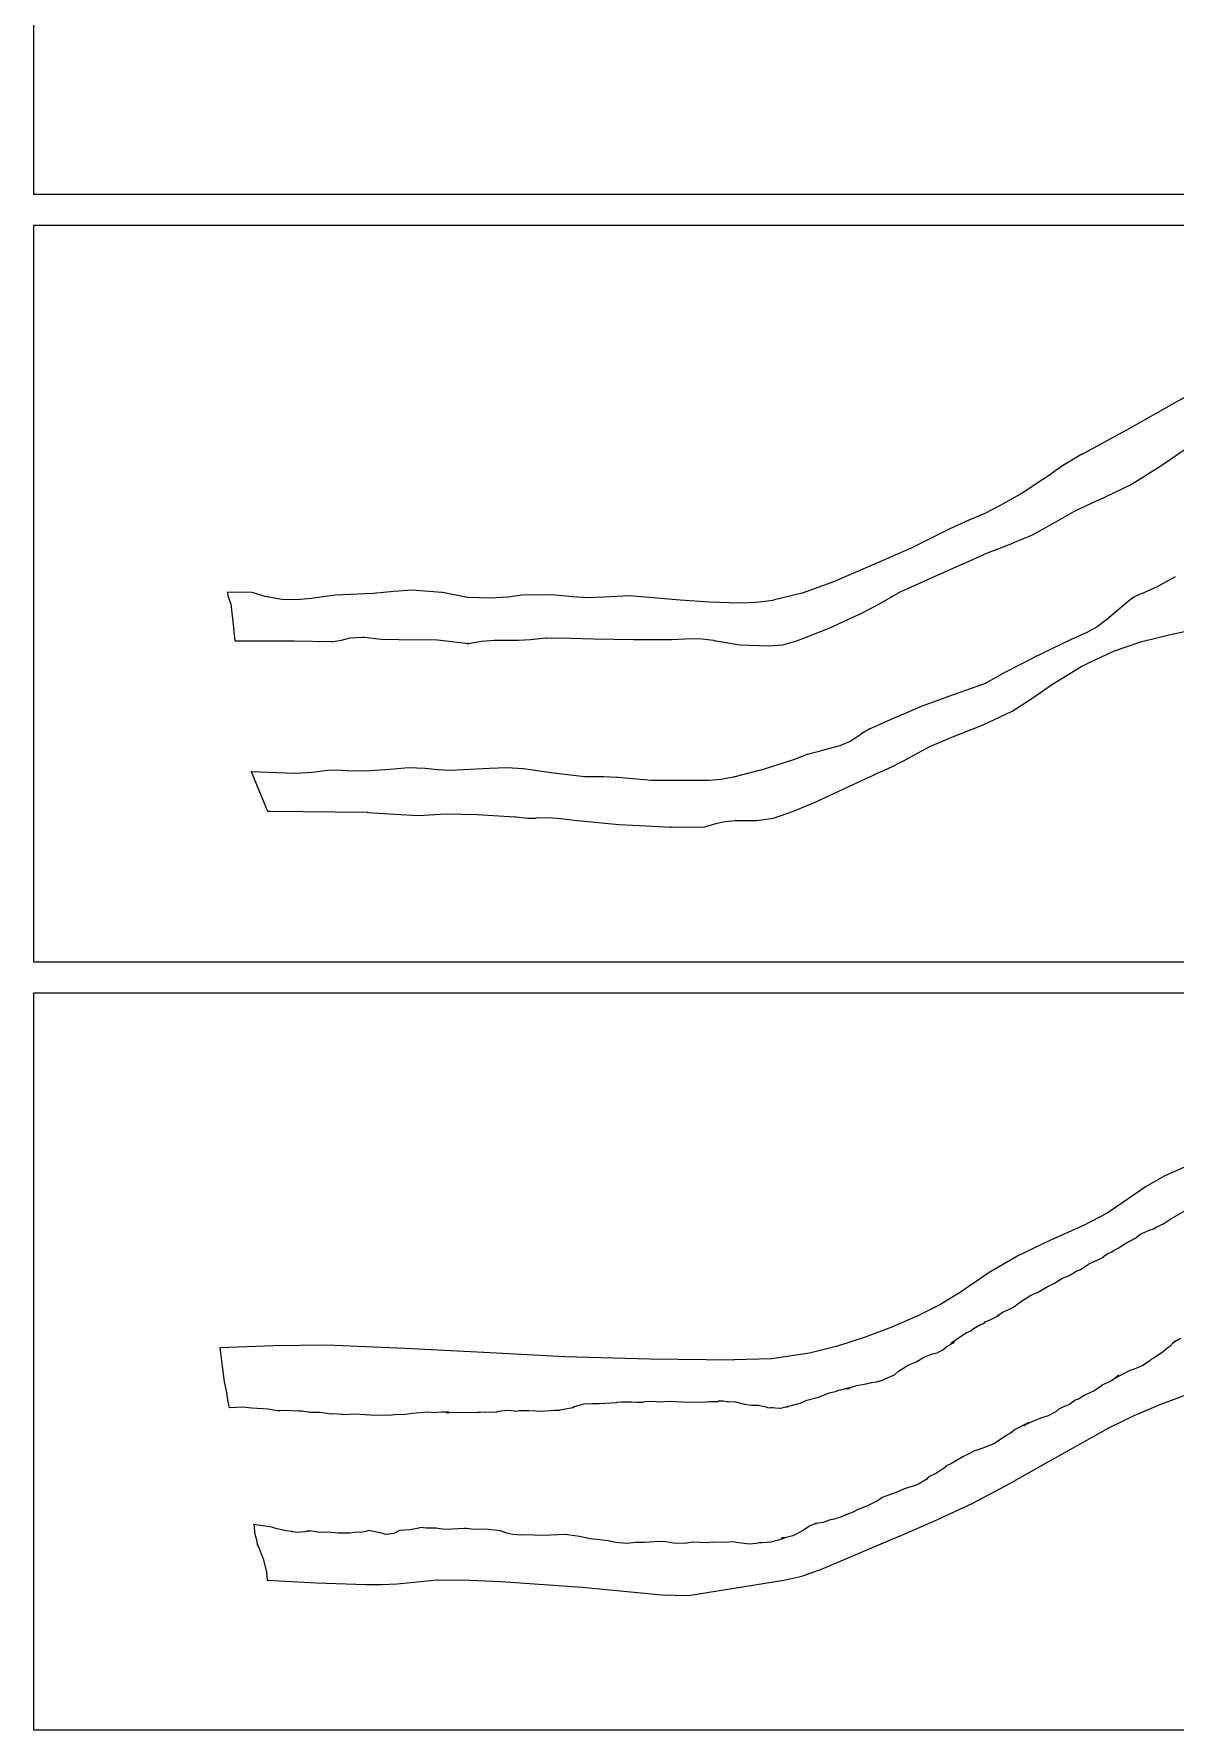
# Model space of a CAD drawing. Extents: x 2 to 598, y 728 to 3498.
# Drawn here: x 2 to 150.5, y 2691.4 to 2912.3 of the extents above; entities that cross this region are included whole.
import ezdxf

# ---------------------------------------------------------------- set-up
doc = ezdxf.new("R2010")
doc.units = 0

msp = doc.modelspace()

# ---------------------------------------------------------------- linework, layer by layer
at = {"layer": 'Calque 1'}
for p, q in [((151.866928, 2865.000331), (150.0336, 2863.98408)), ((149.9855, 2863.95618), (144.233934, 2860.718301)), ((150.0336, 2863.98408), (149.9855, 2863.95618)), ((144.233934, 2860.718301), (138.3872, 2857.54676)), ((148.70088, 2856.06271), (152.409747, 2858.601965)), ((138.4074, 2857.55706), (135.893346, 2856.071261)), ((138.3872, 2857.54676), (138.4074, 2857.55706)), ((133.46866, 2854.34644), (130.639889, 2852.475466)), ((133.51106, 2854.37844), (133.46866, 2854.34644)), ((135.893346, 2856.071261), (133.51106, 2854.37844)), ((144.742206, 2853.601936), (148.70088, 2856.06271)), ((130.639889, 2852.475466), (127.7641, 2850.88257)), ((140.55047, 2851.60149), (144.742206, 2853.601936)), ((125.782945, 2849.852666), (123.61189, 2848.92972)), ((127.7641, 2850.88257), (125.782945, 2849.852666)), ((134.4299, 2848.43474), (137.43761, 2850.138884)), ((137.43761, 2850.138884), (140.49257, 2851.57719)), ((140.49257, 2851.57719), (140.55047, 2851.60149)), ((121.222592, 2847.851572), (118.70627, 2846.58339)), ((123.68889, 2848.95862), (121.222592, 2847.851572)), ((123.61189, 2848.92972), (123.68889, 2848.95862)), ((131.967806, 2847.067492), (134.478, 2848.46474)), ((134.478, 2848.46474), (134.4299, 2848.43474)), ((116.082458, 2845.277963), (113.29369, 2844.05918)), ((118.70627, 2846.58339), (116.082458, 2845.277963)), ((126.119063, 2844.736012), (129.39928, 2846.00444)), ((129.39928, 2846.00444), (129.48348, 2846.03284)), ((129.48348, 2846.03284), (131.967806, 2847.067492)), ((113.33189, 2844.07368), (105.77215, 2840.81341)), ((113.29369, 2844.05918), (113.33189, 2844.07368)), ((118.846474, 2841.467324), (122.92162, 2843.27179)), ((122.86532, 2843.24389), (126.119063, 2844.736012)), ((122.92162, 2843.27179), (122.86532, 2843.24389)), ((105.73285, 2840.79741), (102.019014, 2839.480296)), ((105.77215, 2840.81341), (105.73285, 2840.79741)), ((114.60017, 2839.55212), (118.846474, 2841.467324)), ((150.5381, 2841.60682), (148.217719, 2840.286908)), ((27.1947, 2839.6), (27.22106, 2839.14318)), ((27.19755, 2839.59557), (27.1947, 2839.6)), ((30.39219, 2839.55117), (27.19755, 2839.59557)), ((27.22106, 2839.14318), (27.64687, 2838.02336)), ((32.11229, 2839.041009), (30.39219, 2839.55117)), ((34.27309, 2838.63494), (32.11229, 2839.041009)), ((36.272501, 2838.590335), (34.27309, 2838.63494)), ((38.092495, 2838.765401), (36.272501, 2838.590335)), ((41.206, 2839.207), (38.092495, 2838.765401)), ((46.14989, 2839.43748), (41.206, 2839.207)), ((48.857256, 2839.685397), (46.14989, 2839.43748)), ((51.23898, 2839.85089), (48.857256, 2839.685397)), ((55.11265, 2839.57649), (51.23898, 2839.85089)), ((55.19171, 2839.56749), (55.11265, 2839.57649)), ((58.41839, 2838.92309), (55.19171, 2839.56749)), ((58.52536, 2838.91119), (58.41839, 2838.92309)), ((61.36653, 2838.81249), (58.52536, 2838.91119)), ((63.740838, 2838.942377), (61.36653, 2838.81249)), ((65.46137, 2839.20575), (63.740838, 2838.942377)), ((69.39911, 2839.26055), (65.46137, 2839.20575)), ((69.45492, 2839.25855), (69.39911, 2839.26055)), ((72.11523, 2838.98363), (69.45492, 2839.25855)), ((74.21814, 2838.866469), (72.11523, 2838.98363)), ((76.163031, 2838.943409), (74.21814, 2838.866469)), ((79.57214, 2839.14486), (76.163031, 2838.943409)), ((86.10508, 2838.57177), (79.57214, 2839.14486)), ((86.12528, 2838.56977), (86.10508, 2838.57177)), ((89.931994, 2838.32058), (86.12528, 2838.56977)), ((98.20982, 2838.53515), (96.02391, 2838.23832)), ((98.22942, 2838.53915), (98.20982, 2838.53515)), ((102.019014, 2839.480296), (98.22942, 2838.53915)), ((111.957708, 2838.057802), (114.51907, 2839.51022)), ((114.51907, 2839.51022), (114.60017, 2839.55212)), ((145.190382, 2838.951173), (144.48162, 2838.42877)), ((146.01382, 2839.34447), (145.190382, 2838.951173)), ((146.14612, 2839.39817), (146.01382, 2839.34447)), ((148.217719, 2840.286908), (146.14612, 2839.39817)), ((27.64687, 2838.02336), (27.85461, 2836.15525)), ((93.8137, 2838.19046), (89.931994, 2838.32058)), ((96.02391, 2838.23832), (93.8137, 2838.19046)), ((105.504753, 2834.912576), (109.53852, 2836.76314)), ((109.53852, 2836.76314), (109.61032, 2836.79824)), ((109.61032, 2836.79824), (111.957708, 2838.057802)), ((144.48162, 2838.42877), (141.66474, 2836.04132)), ((27.85461, 2836.15525), (28.144, 2833.27222)), ((101.28476, 2833.24553), (105.504753, 2834.912576)), ((139.133375, 2834.399326), (136.91869, 2833.37716)), ((140.384928, 2835.098499), (139.133375, 2834.399326)), ((141.65484, 2836.03332), (140.384928, 2835.098499)), ((141.67814, 2836.04832), (141.59804, 2835.98372)), ((141.59804, 2835.98372), (141.65484, 2836.03332)), ((141.66474, 2836.04132), (141.67814, 2836.04832)), ((146.201344, 2833.174283), (149.9232, 2834.0761)), ((149.9232, 2834.0761), (153.35761, 2834.84453)), ((28.144, 2833.27222), (30.75831, 2833.26132)), ((30.75831, 2833.26132), (35.852258, 2833.27258)), ((35.852258, 2833.27258), (40.68018, 2833.17032)), ((40.68018, 2833.17032), (40.89981, 2833.16132)), ((40.89981, 2833.16132), (42.01653, 2833.36957)), ((42.01653, 2833.36957), (43.159908, 2833.653069)), ((43.159908, 2833.653069), (44.71301, 2833.76283)), ((44.71301, 2833.76283), (44.99, 2833.73183)), ((44.99, 2833.73183), (47.182033, 2833.496163)), ((47.182033, 2833.496163), (49.508178, 2833.438728)), ((49.508178, 2833.438728), (54.53928, 2833.39077)), ((54.53928, 2833.39077), (57.11569, 2833.103314)), ((57.11569, 2833.103314), (58.54007, 2832.92982)), ((58.380321, 2832.8964), (58.547241, 2832.9305)), ((58.54, 2832.93), (58.380321, 2832.8964)), ((58.540041, 2832.92999), (58.54, 2832.93)), ((58.547241, 2832.9305), (58.540041, 2832.92999)), ((58.54007, 2832.92982), (60.254732, 2833.225336)), ((60.254732, 2833.225336), (61.90333, 2833.348049)), ((61.90333, 2833.348049), (64.95312, 2833.34891)), ((64.95312, 2833.34891), (65.07921, 2833.34491)), ((65.07921, 2833.34491), (66.623312, 2833.430699)), ((66.623312, 2833.430699), (68.64643, 2833.65187)), ((68.64643, 2833.65187), (68.77201, 2833.65887)), ((68.77201, 2833.65887), (71.91591, 2833.626066)), ((71.91591, 2833.626066), (74.85071, 2833.51005)), ((74.85071, 2833.51005), (80.032844, 2833.419339)), ((80.032844, 2833.419339), (85.08471, 2833.44595)), ((85.08471, 2833.44595), (87.611852, 2833.563074)), ((87.611852, 2833.563074), (88.997637, 2833.519436)), ((88.997637, 2833.519436), (90.45647, 2833.33174)), ((90.45647, 2833.33174), (90.56086, 2833.30954)), ((90.56086, 2833.30954), (93.8883, 2832.76125)), ((93.8883, 2832.76125), (97.6457, 2832.61966)), ((97.6457, 2832.61966), (97.686, 2832.61766)), ((97.686, 2832.61766), (99.468843, 2832.748632)), ((99.468843, 2832.748632), (101.28476, 2833.24553)), ((136.91869, 2833.37716), (132.15878, 2831.09461)), ((136.9926, 2833.4224), (136.9037, 2833.3769)), ((136.9037, 2833.3769), (136.9182, 2833.3839)), ((136.9182, 2833.3837), (136.9926, 2833.4224)), ((136.9182, 2833.3839), (136.9182, 2833.3837)), ((138.409388, 2829.944416), (142.5252, 2831.90879)), ((142.5252, 2831.90879), (146.201344, 2833.174283)), ((132.09208, 2831.06571), (128.3905, 2829.14955)), ((132.15878, 2831.09461), (132.09208, 2831.06571)), ((134.59545, 2827.60931), (138.409388, 2829.944416)), ((125.59326, 2827.63186), (120.91085, 2825.97305)), ((125.8997, 2827.7564), (125.59326, 2827.63186)), ((128.22514, 2829.07105), (125.8997, 2827.7564)), ((128.3905, 2829.14955), (128.22514, 2829.07105)), ((131.886572, 2825.768371), (134.59545, 2827.60931)), ((120.84575, 2825.94925), (117.495305, 2824.695441)), ((120.91085, 2825.97305), (120.84575, 2825.94925)), ((129.32807, 2824.10048), (131.886572, 2825.768371)), ((114.22496, 2823.30441), (110.92077, 2821.85126)), ((117.495305, 2824.695441), (114.19706, 2823.29101)), ((114.19706, 2823.29101), (114.22496, 2823.30441)), ((125.575245, 2822.310234), (129.32807, 2824.10048)), ((109.75648, 2821.16394), (108.332946, 2820.203522)), ((109.77148, 2821.17634), (109.75648, 2821.16394)), ((110.81948, 2821.81196), (109.77148, 2821.17634)), ((110.92077, 2821.85126), (110.81948, 2821.81196)), ((121.49392, 2820.70637), (125.575245, 2822.310234)), ((104.20538, 2818.86386), (102.654735, 2818.448326)), ((104.29428, 2818.88346), (104.20538, 2818.86386)), ((106.89758, 2819.578316), (104.29428, 2818.88346)), ((108.332946, 2820.203522), (106.89758, 2819.578316)), ((116.05653, 2818.10343), (118.635965, 2819.486485)), ((118.635965, 2819.486485), (121.49392, 2820.70637)), ((41.425329, 2816.432516), (40.24042, 2816.38098)), ((42.72192, 2816.32668), (41.425329, 2816.432516)), ((48.35117, 2816.523444), (45.734323, 2816.31367)), ((50.742642, 2816.708863), (48.35117, 2816.523444)), ((52.91562, 2816.63829), (50.742642, 2816.708863)), ((52.92596, 2816.63829), (52.91562, 2816.63829)), ((54.492239, 2816.453438), (52.92596, 2816.63829)), ((56.23221, 2816.37681), (54.492239, 2816.453438)), ((61.280158, 2816.621671), (56.23221, 2816.37681)), ((63.555597, 2816.716241), (61.280158, 2816.621671)), ((65.66833, 2816.58868), (63.555597, 2816.716241)), ((65.71329, 2816.58268), (65.66833, 2816.58868)), ((69.62507, 2816.045123), (65.71329, 2816.58268)), ((97.053605, 2816.557183), (93.24067, 2815.57307)), ((100.99989, 2817.821), (97.053605, 2816.557183)), ((101.07379, 2817.851), (100.99989, 2817.821)), ((102.654735, 2818.448326), (101.07379, 2817.851)), ((111.3416, 2815.8033), (113.766281, 2816.896431)), ((113.766281, 2816.896431), (116.00953, 2818.07603)), ((116.00953, 2818.07603), (116.05653, 2818.10343)), ((30.2642, 2816.2287), (31.96125, 2812.11991)), ((30.26428, 2816.22176), (30.2642, 2816.2287)), ((35.95799, 2816.0011), (30.26428, 2816.22176)), ((35.99985, 2815.9991), (35.95799, 2816.0011)), ((38.227198, 2816.103033), (35.99985, 2815.9991)), ((40.24042, 2816.38098), (38.227198, 2816.103033)), ((42.88522, 2816.31118), (42.72192, 2816.32668)), ((45.734323, 2816.31367), (42.88522, 2816.31118)), ((73.71745, 2815.57241), (69.62507, 2816.045123)), ((73.80944, 2815.56641), (73.71745, 2815.57241)), ((76.116051, 2815.555614), (73.80944, 2815.56641)), ((77.88102, 2815.47851), (76.116051, 2815.555614)), ((77.99678, 2815.46301), (77.88102, 2815.47851)), ((82.385199, 2815.071316), (77.99678, 2815.46301)), ((86.93216, 2815.06717), (82.385199, 2815.071316)), ((89.79534, 2815.068451), (86.93216, 2815.06717)), ((91.458381, 2815.194386), (89.79534, 2815.068451)), ((93.24547, 2815.57257), (91.458381, 2815.194386)), ((93.25067, 2815.57307), (93.17367, 2815.55137)), ((93.17367, 2815.55137), (93.24547, 2815.57257)), ((93.24067, 2815.57307), (93.25067, 2815.57307)), ((107.417192, 2814.004098), (111.3705, 2815.8152)), ((111.3705, 2815.8152), (111.3416, 2815.8033)), ((31.96125, 2812.11991), (32.40464, 2811.08173)), ((100.861206, 2811.091879), (103.67381, 2812.25211)), ((103.67381, 2812.25211), (107.417192, 2814.004098)), ((32.40464, 2811.08173), (32.71573, 2811.07373)), ((32.71573, 2811.07373), (32.80203, 2811.07673)), ((32.80203, 2811.07673), (45.39253, 2810.92945)), ((45.39253, 2810.92945), (45.43542, 2810.92894)), ((45.43542, 2810.92894), (48.997626, 2810.668934)), ((48.997626, 2810.668934), (52.06034, 2810.50519)), ((52.06034, 2810.50519), (55.66528, 2810.72533)), ((55.66528, 2810.72533), (59.71052, 2810.66433)), ((59.71052, 2810.66433), (64.61202, 2810.35634)), ((64.61202, 2810.35634), (64.72158, 2810.34734)), ((64.72158, 2810.34734), (66.266145, 2810.183406)), ((66.266145, 2810.183406), (67.27491, 2810.17629)), ((67.27491, 2810.17629), (67.42116, 2810.19539)), ((67.42116, 2810.19539), (68.847057, 2810.251612)), ((68.847057, 2810.251612), (70.150494, 2810.16922)), ((70.150494, 2810.16922), (72.38416, 2809.8936)), ((72.38416, 2809.8936), (78.1404, 2809.34634)), ((91.912669, 2809.746022), (93.36793, 2809.84916)), ((93.33283, 2809.84967), (96.044337, 2809.863749)), ((93.36793, 2809.84916), (93.33283, 2809.84967)), ((96.044337, 2809.863749), (98.27517, 2810.1525)), ((98.27517, 2810.1525), (100.861206, 2811.091879)), ((78.1404, 2809.34634), (78.1404, 2809.34583)), ((78.1404, 2809.34583), (81.68437, 2809.18098)), ((81.68437, 2809.18098), (81.70817, 2809.18098)), ((81.70817, 2809.18098), (84.85889, 2808.99598)), ((84.8588, 2808.99), (84.8335, 2808.991)), ((84.8335, 2808.991), (84.9224, 2808.985)), ((84.9224, 2808.985), (84.8588, 2808.99)), ((84.8588, 2808.99), (84.8588, 2808.99)), ((84.85889, 2808.99598), (89.33924, 2809.02388)), ((89.33924, 2809.02388), (90.768285, 2809.479664)), ((90.768285, 2809.479664), (91.912669, 2809.746022)), ((149.222463, 2763.57862), (146.774423, 2762.200969)), ((151.77447, 2764.724513), (149.222463, 2763.57862)), ((146.774423, 2762.200969), (144.4475, 2760.61216)), ((144.4144, 2760.58786), (141.679875, 2758.741828)), ((144.4475, 2760.61216), (144.4144, 2760.58786)), ((149.964911, 2758.00507), (151.825781, 2759.02826)), ((138.62405, 2757.1245), (134.167598, 2755.127176)), ((141.679875, 2758.741828), (138.62405, 2757.1245)), ((147.711821, 2756.67647), (148.168641, 2756.95759)), ((148.168641, 2756.95759), (149.123621, 2757.371)), ((149.067649, 2757.363571), (149.18982, 2757.476329)), ((149.123621, 2757.371), (149.067649, 2757.363571)), ((149.18982, 2757.476329), (149.964911, 2758.00507)), ((134.167598, 2755.127176), (129.98737, 2753.10976)), ((143.235611, 2754.21047), (143.891901, 2754.69933)), ((143.891901, 2754.69933), (145.430301, 2755.52356)), ((145.430301, 2755.52356), (145.734161, 2755.79073)), ((145.734161, 2755.79073), (146.050421, 2755.98865)), ((146.050421, 2755.98865), (146.293301, 2756.12198)), ((146.293301, 2756.12198), (147.316998, 2756.571196)), ((147.316998, 2756.571196), (147.711821, 2756.67647)), ((129.95427, 2753.09216), (126.334774, 2750.989319)), ((129.98737, 2753.10976), (129.95427, 2753.09216)), ((139.382611, 2752.15374), (140.806811, 2752.77748)), ((140.806811, 2752.77748), (141.243481, 2753.05705)), ((141.159173, 2753.011877), (141.214617, 2753.074877)), ((141.243481, 2753.05705), (141.159173, 2753.011877)), ((141.214617, 2753.074877), (141.788671, 2753.45806)), ((141.788671, 2753.45806), (142.200531, 2753.65649)), ((142.200531, 2753.65649), (142.566911, 2753.87095)), ((142.566911, 2753.87095), (143.235611, 2754.21047)), ((126.334774, 2750.989319), (122.85186, 2748.60096)), ((135.107441, 2749.80454), (135.875871, 2750.24483)), ((135.875871, 2750.24483), (136.645331, 2750.57039)), ((136.645331, 2750.57039), (136.744531, 2750.62359)), ((136.744531, 2750.62359), (137.766171, 2751.2034)), ((137.766171, 2751.2034), (138.136691, 2751.36825)), ((138.136691, 2751.36825), (138.347531, 2751.46025)), ((138.347531, 2751.46025), (139.382611, 2752.15374)), ((122.81776, 2748.57616), (120.012348, 2746.817375)), ((122.85186, 2748.60096), (122.81776, 2748.57616)), ((130.420893, 2747.186305), (131.644091, 2747.94994)), ((131.644091, 2747.94994), (132.233711, 2748.25534)), ((132.233711, 2748.25534), (132.380471, 2748.32044)), ((132.380471, 2748.32044), (132.631621, 2748.39894)), ((132.631621, 2748.39894), (133.812951, 2749.09813)), ((133.812951, 2749.09813), (134.853191, 2749.62781)), ((134.853191, 2749.62781), (135.107441, 2749.80454)), ((120.012348, 2746.817375), (117.06616, 2745.37119)), ((127.511341, 2745.42838), (128.249461, 2745.90407)), ((128.249461, 2745.90407), (128.900071, 2746.18829)), ((128.900071, 2746.18829), (129.547571, 2746.53865)), ((129.547571, 2746.53865), (130.420893, 2747.186305)), ((113.663978, 2743.883), (110.178935, 2742.557934)), ((117.06616, 2745.37119), (113.663978, 2743.883)), ((123.993245, 2743.447285), (124.381481, 2743.74037)), ((124.381481, 2743.74037), (125.202506, 2744.228016)), ((125.202506, 2744.228016), (125.623781, 2744.37961)), ((125.623781, 2744.37961), (125.836601, 2744.564031)), ((125.836601, 2744.564031), (126.545171, 2744.8726)), ((126.545171, 2744.8726), (127.582321, 2745.41004)), ((127.451155, 2745.352072), (127.511341, 2745.42838)), ((127.582321, 2745.41004), (127.451155, 2745.352072)), ((33.209383, 2741.443043), (26.22224, 2741.19487)), ((40.14074, 2741.53697), (33.209383, 2741.443043)), ((50.322303, 2741.103513), (40.14074, 2741.53697)), ((106.613304, 2741.423291), (102.96936, 2740.50637)), ((110.178935, 2742.557934), (106.613304, 2741.423291)), ((120.248361, 2740.90283), (120.890701, 2741.41288)), ((120.890701, 2741.41288), (121.761451, 2741.88055)), ((121.285031, 2741.64285), (121.620993, 2741.969309)), ((121.353731, 2741.68625), (121.285031, 2741.64285)), ((121.761451, 2741.88055), (121.353731, 2741.68625)), ((121.620993, 2741.969309), (122.456531, 2742.59834)), ((122.456531, 2742.59834), (123.364491, 2743.13165)), ((123.364491, 2743.13165), (123.941711, 2743.39313)), ((123.941711, 2743.39313), (124.015611, 2743.43083)), ((124.015611, 2743.43083), (123.993245, 2743.447285)), ((149.8921, 2741.41624), (149.60375, 2741.18111)), ((150.28174, 2741.8281), (149.8921, 2741.41624)), ((150.28634, 2741.8327), (150.20164, 2741.7893)), ((150.20164, 2741.7893), (150.28174, 2741.8281)), ((150.53335, 2742.09418), (150.28634, 2741.8327)), ((150.29588, 2741.82425), (150.30588, 2741.83455)), ((150.29608, 2741.82425), (150.29588, 2741.82425)), ((150.35138, 2741.85835), (150.29608, 2741.82425)), ((151.23357, 2742.41148), (150.29771, 2741.83839)), ((150.29771, 2741.83839), (150.53335, 2742.09418)), ((150.30588, 2741.83455), (150.35138, 2741.85835)), ((26.2181, 2741.2), (26.76587, 2736.76203)), ((26.22224, 2741.19487), (26.2181, 2741.2)), ((60.53484, 2740.56648), (50.322303, 2741.103513)), ((60.54484, 2740.56648), (60.53484, 2740.56648)), ((71.10134, 2740.00631), (60.54484, 2740.56648)), ((71.11134, 2740.00631), (71.10134, 2740.00631)), ((82.156656, 2739.701809), (71.11134, 2740.00631)), ((93.14204, 2739.60478), (82.156656, 2739.701809)), ((98.055225, 2739.762429), (93.09394, 2739.60678)), ((93.09394, 2739.60678), (93.14204, 2739.60478)), ((102.95846, 2740.50337), (98.055225, 2739.762429)), ((102.96936, 2740.50637), (102.95846, 2740.50337)), ((115.779901, 2738.91691), (116.906441, 2739.41972)), ((116.906441, 2739.41972), (117.924471, 2740.03157)), ((117.924471, 2740.03157), (118.942686, 2740.396861)), ((118.942686, 2740.396861), (119.569851, 2740.52456)), ((119.569851, 2740.52456), (119.870601, 2740.70904)), ((119.870601, 2740.70904), (120.248361, 2740.90283)), ((120.335073, 2740.93245), (120.2485, 2740.8975)), ((120.2485, 2740.8975), (120.2656, 2740.8825)), ((120.2485, 2740.8975), (120.2485, 2740.8975)), ((120.2656, 2740.8825), (120.335073, 2740.93245)), ((147.22381, 2739.462782), (146.34398, 2738.8831)), ((147.37854, 2739.64843), (147.22381, 2739.462782)), ((147.954117, 2739.963654), (147.37854, 2739.64843)), ((149.04097, 2740.71606), (147.954117, 2739.963654)), ((149.37583, 2741.01992), (149.04097, 2740.71606)), ((149.37503, 2741.02275), (149.30733, 2740.98035)), ((149.30733, 2740.98035), (149.37503, 2741.02275)), ((149.37503, 2741.02275), (149.37503, 2741.02275)), ((149.43683, 2741.05812), (149.37583, 2741.01992)), ((149.60375, 2741.18111), (149.43683, 2741.05812)), ((111.655601, 2736.7496), (112.434371, 2736.96044)), ((112.434371, 2736.96044), (113.568661, 2737.49477)), ((113.568661, 2737.49477), (113.935368, 2737.643301)), ((113.935368, 2737.643301), (114.007401, 2737.68339)), ((114.007401, 2737.68339), (114.525026, 2738.144521)), ((114.525026, 2738.144521), (115.779901, 2738.91691)), ((142.54112, 2737.06669), (142.09463, 2736.8264)), ((143.21033, 2737.64857), (142.54112, 2737.06669)), ((143.15967, 2737.46045), (142.837926, 2737.294588)), ((142.837926, 2737.294588), (142.94315, 2737.36745)), ((142.94315, 2737.36745), (142.857959, 2737.312638)), ((142.857959, 2737.312638), (142.90905, 2737.35195)), ((142.90905, 2737.35195), (143.21033, 2737.64857)), ((144.65157, 2738.25316), (143.15967, 2737.46045)), ((145.221362, 2738.416011), (144.65157, 2738.25316)), ((146.34398, 2738.8831), (145.221362, 2738.416011)), ((26.76587, 2736.76203), (27.0289, 2735.61067)), ((27.0289, 2735.61067), (27.22734, 2734.13014)), ((102.618381, 2734.36502), (104.126301, 2734.77275)), ((104.126301, 2734.77275), (105.538101, 2735.3262)), ((105.538101, 2735.3262), (106.278101, 2735.52257)), ((106.278101, 2735.52257), (106.478091, 2735.56757)), ((106.478091, 2735.56757), (106.647071, 2735.62187)), ((106.647071, 2735.62187), (106.788671, 2735.66737)), ((106.788671, 2735.66737), (107.023281, 2735.73457)), ((107.023281, 2735.73457), (107.486301, 2735.8524)), ((107.486301, 2735.8524), (107.799461, 2735.902)), ((107.78, 2735.8885), (107.683067, 2735.868312)), ((107.683067, 2735.868312), (107.7495, 2735.8761)), ((107.7495, 2735.8761), (107.78, 2735.8885)), ((107.779861, 2735.894), (107.822761, 2735.903)), ((107.799461, 2735.902), (107.779861, 2735.894)), ((107.78, 2735.8885), (107.78, 2735.8885)), ((107.822761, 2735.903), (108.093031, 2735.9144)), ((107.944721, 2735.9521), (109.099171, 2736.28955)), ((108.212921, 2735.9004), (107.944721, 2735.9521)), ((108.093031, 2735.9144), (108.212921, 2735.9004)), ((109.099171, 2736.28955), (110.523891, 2736.5376)), ((110.523891, 2736.5376), (111.026701, 2736.6704)), ((111.026701, 2736.6704), (111.578601, 2736.7536)), ((111.578601, 2736.7536), (111.655601, 2736.7496)), ((138.87519, 2735.05906), (137.8644, 2734.47099)), ((138.87433, 2735.06187), (138.85733, 2735.07947)), ((138.85733, 2735.07947), (138.87433, 2735.06187)), ((138.87433, 2735.06187), (138.87433, 2735.06187)), ((139.99864, 2735.56911), (138.87519, 2735.05906)), ((140.874597, 2736.158181), (139.99864, 2735.56911)), ((141.01563, 2736.3272), (140.874597, 2736.158181)), ((142.09463, 2736.8264), (141.01563, 2736.3272)), ((148.5975, 2733.83077), (154.030559, 2735.83501)), ((27.22734, 2734.13014), (27.40769, 2733.43665)), ((27.40769, 2733.43665), (27.45989, 2733.43865)), ((27.45989, 2733.43865), (29.10217, 2733.48875)), ((29.10217, 2733.48875), (30.37031, 2733.37661)), ((30.37031, 2733.37661), (32.48594, 2733.25621)), ((32.48594, 2733.25621), (33.64401, 2733.03865)), ((33.64401, 2733.03865), (33.721915, 2733.0429)), ((33.721915, 2733.0429), (34.04192, 2733.04865)), ((34.04192, 2733.04865), (34.64705, 2733.06825)), ((34.64705, 2733.06825), (36.47795, 2733.00055)), ((36.47795, 2733.00055), (36.88568, 2732.97265)), ((36.88568, 2732.97265), (37.70991, 2732.83571)), ((37.70991, 2732.83571), (37.85771, 2732.79441)), ((37.85771, 2732.79441), (39.20181, 2732.82231)), ((39.20181, 2732.82231), (40.67976, 2732.59287)), ((40.67976, 2732.59287), (40.778143, 2732.62852)), ((40.778143, 2732.62852), (41.581, 2732.61407)), ((41.581, 2732.61407), (42.0466, 2732.56027)), ((42.0466, 2732.56027), (42.15977, 2732.54317)), ((42.15977, 2732.54317), (42.26312, 2732.52667)), ((42.26312, 2732.52667), (43.75657, 2732.59277)), ((43.75657, 2732.59277), (46.3559, 2732.43877)), ((46.3559, 2732.43877), (48.52631, 2732.45947)), ((48.52631, 2732.45947), (48.97641, 2732.52977)), ((48.97641, 2732.52977), (49.905883, 2732.55002)), ((49.905883, 2732.55002), (50.07298, 2732.50187)), ((50.07298, 2732.50187), (51.259721, 2732.68303)), ((51.259721, 2732.68303), (53.15858, 2732.85069)), ((53.15858, 2732.85069), (54.24431, 2732.76229)), ((54.24431, 2732.76229), (54.45359, 2732.83049)), ((54.45359, 2732.83049), (55.1011, 2732.86309)), ((55.1011, 2732.86309), (55.965142, 2732.836161)), ((55.965142, 2732.836161), (55.66541, 2732.73286)), ((55.66541, 2732.73286), (56.14445, 2732.78556)), ((56.14445, 2732.78556), (59.6724, 2732.79956)), ((59.6724, 2732.79956), (60.12922, 2732.81916)), ((60.12922, 2732.81916), (60.61859, 2732.87446)), ((60.61859, 2732.87446), (62.18491, 2732.83156)), ((62.18491, 2732.83156), (62.444672, 2732.945794)), ((62.444672, 2732.945794), (63.68611, 2733.05531)), ((63.68611, 2733.05531), (64.519287, 2733.001984)), ((64.519287, 2733.001984), (64.66641, 2732.953)), ((64.66641, 2732.953), (64.73051, 2732.95248)), ((64.73051, 2732.95248), (65.179625, 2733.030044)), ((65.179625, 2733.030044), (66.40379, 2733.05018)), ((66.40379, 2733.05018), (68.18249, 2732.9246)), ((68.18249, 2732.9246), (69.66147, 2733.08015)), ((69.66147, 2733.08015), (70.36014, 2733.08015)), ((70.311077, 2733.078825), (70.54514, 2733.11635)), ((70.36014, 2733.08015), (70.311077, 2733.078825)), ((70.54514, 2733.11635), (71.60502, 2733.32668)), ((71.60502, 2733.32668), (72.23599, 2733.40058)), ((72.151856, 2733.424328), (72.34698, 2733.54522)), ((72.23599, 2733.40058), (72.151856, 2733.424328)), ((72.34698, 2733.54522), (73.63487, 2733.88582)), ((73.63487, 2733.88582), (74.6436, 2733.92872)), ((74.6436, 2733.92872), (75.57429, 2733.95452)), ((75.57429, 2733.95452), (77.84392, 2734.08423)), ((77.84392, 2734.08423), (77.909719, 2734.108968)), ((77.909719, 2734.108968), (78.42011, 2734.17623)), ((78.42011, 2734.17623), (79.767758, 2734.176566)), ((79.767758, 2734.176566), (80.45668, 2734.09663)), ((80.45668, 2734.09663), (81.24629, 2734.10563)), ((81.24629, 2734.10563), (81.454204, 2734.188374)), ((81.454204, 2734.188374), (82.57231, 2734.2343)), ((82.57231, 2734.2343), (83.04618, 2734.2002)), ((83.04618, 2734.2002), (83.29475, 2734.1687)), ((83.29475, 2734.1687), (83.33505, 2734.1607)), ((83.33505, 2734.1607), (83.3451, 2734.16)), ((83.3451, 2734.16), (84.85457, 2734.2499)), ((84.85457, 2734.2499), (86.96866, 2734.1326)), ((86.96866, 2734.1326), (89.48013, 2734.1435)), ((89.48013, 2734.1435), (89.8584, 2734.1874)), ((89.8584, 2734.1874), (90.95911, 2734.2158)), ((90.95911, 2734.2158), (91.12654, 2734.2742)), ((91.12654, 2734.2742), (91.71875, 2734.285)), ((91.71875, 2734.285), (92.20761, 2734.2152)), ((92.20761, 2734.2152), (92.40605, 2734.2043)), ((92.40605, 2734.2043), (93.30987, 2734.1764)), ((93.30987, 2734.1764), (94.4974, 2733.83585)), ((94.4976, 2733.83023), (94.430601, 2733.837092)), ((94.430601, 2733.837092), (94.5746, 2733.80233)), ((94.4974, 2733.83585), (95.04878, 2733.75475)), ((94.5746, 2733.80233), (94.4976, 2733.83023)), ((94.4976, 2733.83023), (94.4976, 2733.83023)), ((95.04878, 2733.75475), (95.524807, 2733.7065)), ((95.440355, 2733.718108), (95.479772, 2733.742313)), ((95.63221, 2733.69275), (95.440355, 2733.718108)), ((95.479772, 2733.742313), (96.24871, 2733.71185)), ((95.524807, 2733.7065), (95.63221, 2733.69275)), ((96.24871, 2733.71185), (97.313623, 2733.524935)), ((97.313623, 2733.524935), (97.50651, 2733.42556)), ((97.50651, 2733.42556), (97.82329, 2733.39296)), ((97.82329, 2733.39296), (97.92923, 2733.40436)), ((97.92923, 2733.40436), (98.18916, 2733.40436)), ((98.18916, 2733.40436), (98.52454, 2733.37956)), ((98.52454, 2733.37956), (99.03304, 2733.32586)), ((99.03304, 2733.32586), (99.19168, 2733.33486)), ((99.19168, 2733.33486), (99.68829, 2733.45992)), ((99.68829, 2733.45992), (99.895, 2733.48522)), ((99.895, 2733.48522), (100.162171, 2733.57312)), ((100.162171, 2733.57312), (100.052101, 2733.50542)), ((100.052101, 2733.50542), (100.122401, 2733.51342)), ((100.122401, 2733.51342), (100.172001, 2733.57282)), ((100.172001, 2733.57282), (100.193201, 2733.57282)), ((100.193201, 2733.57282), (100.629351, 2733.69633)), ((100.629351, 2733.69633), (101.753311, 2733.9914)), ((101.753311, 2733.9914), (102.618381, 2734.36502)), ((135.028505, 2732.872966), (134.03263, 2732.34396)), ((135.33798, 2733.15373), (135.028505, 2732.872966)), ((136.18444, 2733.58523), (135.33798, 2733.15373)), ((136.105227, 2733.529412), (136.18444, 2733.58523)), ((136.19352, 2733.549086), (136.105227, 2733.529412)), ((136.8428, 2733.87307), (136.19352, 2733.549086)), ((137.49289, 2734.32937), (136.8428, 2733.87307)), ((137.49199, 2734.3322), (137.32197, 2734.2387)), ((137.32197, 2734.2387), (137.49199, 2734.3322)), ((137.49199, 2734.3322), (137.49199, 2734.3322)), ((137.55279, 2734.36247), (137.49289, 2734.32937)), ((137.8644, 2734.47099), (137.55279, 2734.36247)), ((145.208712, 2732.396568), (148.5975, 2733.83077)), ((129.56728, 2730.41333), (129.05207, 2730.04746)), ((129.70888, 2730.55338), (129.56728, 2730.41333)), ((130.23649, 2730.8345), (129.70888, 2730.55338)), ((130.98167, 2731.1983), (130.23649, 2730.8345)), ((130.867632, 2731.072011), (131.45037, 2731.47838)), ((131.51857, 2731.37296), (130.867632, 2731.072011)), ((131.45037, 2731.47838), (130.98167, 2731.1983)), ((133.16809, 2732.07525), (131.51857, 2731.37296)), ((132.9483, 2725.75518), (141.9085, 2730.77159)), ((134.03263, 2732.34396), (133.16809, 2732.07525)), ((141.9085, 2730.77359), (145.208712, 2732.396568)), ((141.9085, 2730.77159), (141.9085, 2730.77359)), ((125.40061, 2728.06257), (124.32523, 2727.71841)), ((126.92662, 2728.69974), (125.40061, 2728.06257)), ((127.79323, 2729.2625), (126.92662, 2728.69974)), ((128.62005, 2729.82681), (127.79323, 2729.2625)), ((129.05207, 2730.04746), (128.61556, 2729.80341)), ((128.61556, 2729.80341), (128.62005, 2729.82681)), ((121.43031, 2726.14589), (120.69495, 2725.78416)), ((122.89689, 2726.99959), (121.43031, 2726.14589)), ((124.05961, 2727.55098), (122.89689, 2726.99959)), ((124.32523, 2727.71841), (124.05961, 2727.55098)), ((118.215634, 2724.091496), (117.14633, 2723.43185)), ((118.41757, 2724.34549), (118.215634, 2724.091496)), ((119.47848, 2724.8824), (118.41757, 2724.34549)), ((120.54534, 2725.572642), (119.47848, 2724.8824)), ((120.69495, 2725.78416), (120.54534, 2725.572642)), ((128.545244, 2723.267331), (132.9483, 2725.75518)), ((112.4324, 2721.68208), (111.873525, 2721.31107)), ((114.11809, 2722.2898), (112.4324, 2721.68208)), ((115.31181, 2722.81225), (114.11809, 2722.2898)), ((116.51536, 2723.22514), (115.31181, 2722.81225)), ((116.597407, 2723.231632), (116.51536, 2723.22514)), ((117.14633, 2723.43185), (116.597407, 2723.231632)), ((124.124, 2720.92), (128.545244, 2723.267331)), ((107.79346, 2719.49928), (106.97542, 2719.15615)), ((107.79451, 2719.50306), (107.690709, 2719.482173)), ((107.690709, 2719.482173), (107.71851, 2719.48236)), ((107.71851, 2719.48236), (107.79241, 2719.50196)), ((107.79241, 2719.50196), (107.79251, 2719.50206)), ((107.79251, 2719.50206), (107.79451, 2719.50306)), ((108.62493, 2719.7742), (107.79346, 2719.49928)), ((109.04299, 2720.00881), (108.62493, 2719.7742)), ((109.09979, 2720.04291), (109.04299, 2720.00881)), ((109.26619, 2720.14471), (109.09979, 2720.04291)), ((109.26529, 2720.1475), (109.21669, 2720.1305)), ((109.21669, 2720.1305), (109.26529, 2720.1475)), ((109.26529, 2720.1475), (109.26529, 2720.1475)), ((110.509, 2720.60256), (109.26619, 2720.14471)), ((111.873525, 2721.31107), (110.509, 2720.60256)), ((119.458081, 2718.732291), (124.12368, 2720.91427)), ((124.12368, 2720.91427), (124.124, 2720.92)), ((124.124, 2720.92), (124.124, 2720.92)), ((30.6008, 2718.19), (30.6028, 2718.187)), ((30.601793, 2718.18704), (30.6008, 2718.19)), ((32.724663, 2717.86406), (30.601793, 2718.18704)), ((30.6028, 2718.187), (30.77436, 2716.92971)), ((33.103443, 2717.79016), (32.724663, 2717.86406)), ((33.224373, 2717.74056), (33.103443, 2717.79016)), ((33.477063, 2717.66666), (33.224373, 2717.74056)), ((34.841843, 2717.36953), (33.477063, 2717.66666)), ((35.495033, 2717.27183), (34.841843, 2717.36953)), ((35.49404, 2717.27481), (35.62581, 2717.26581)), ((35.62581, 2717.26581), (35.49404, 2717.27481)), ((35.49404, 2717.27481), (35.49404, 2717.27481)), ((36.244853, 2717.14625), (35.495033, 2717.27183)), ((37.250723, 2717.20934), (36.244853, 2717.14625)), ((37.509893, 2717.29922), (37.250723, 2717.20934)), ((37.787085, 2717.30637), (37.509893, 2717.29922)), ((37.919219, 2717.320848), (37.787085, 2717.30637)), ((38.127433, 2717.30182), (37.812203, 2717.33902)), ((37.812203, 2717.33902), (37.919219, 2717.320848)), ((38.961483, 2717.16539), (38.127433, 2717.30182)), ((40.086088, 2717.140387), (38.961483, 2717.16539)), ((40.328843, 2717.20309), (40.086088, 2717.140387)), ((41.54865, 2717.064341), (40.328843, 2717.20309)), ((43.151933, 2717.04392), (41.54865, 2717.064341)), ((43.997873, 2717.17001), (43.151933, 2717.04392)), ((44.48033, 2717.126144), (43.997873, 2717.17001)), ((45.247413, 2717.27853), (44.48033, 2717.126144)), ((45.528523, 2717.40101), (45.247413, 2717.27853)), ((47.028693, 2717.11059), (45.528523, 2717.40101)), ((47.049365, 2717.102902), (46.968073, 2717.123317)), ((46.968073, 2717.123317), (47.028693, 2717.11059)), ((47.408513, 2717.02329), (47.049365, 2717.102902)), ((47.812012, 2716.89836), (47.408513, 2717.02329)), ((48.858553, 2717.02129), (47.812012, 2716.89836)), ((49.601143, 2717.38716), (48.858553, 2717.02129)), ((50.985563, 2717.49516), (49.601143, 2717.38716)), ((52.084505, 2717.690205), (50.985563, 2717.49516)), ((52.292973, 2717.78403), (52.084505, 2717.690205)), ((53.041243, 2717.72103), (52.292973, 2717.78403)), ((53.856183, 2717.71903), (53.041243, 2717.72103)), ((54.265463, 2717.72103), (53.856183, 2717.71903)), ((54.376563, 2717.71503), (54.265463, 2717.72103)), ((54.845273, 2717.59824), (54.376563, 2717.71503)), ((55.611113, 2717.53984), (54.845273, 2717.59824)), ((57.985133, 2717.65456), (55.611113, 2717.53984)), ((58.248205, 2717.663185), (57.985133, 2717.65456)), ((58.266253, 2717.65756), (58.248205, 2717.663185)), ((59.289963, 2717.55266), (58.266253, 2717.65756)), ((60.852143, 2717.59196), (59.289963, 2717.55266)), ((61.154443, 2717.51086), (60.852143, 2717.59196)), ((62.729033, 2717.34963), (61.154443, 2717.51086)), ((63.559393, 2717.039731), (62.729033, 2717.34963)), ((64.331261, 2716.864877), (63.559393, 2717.039731)), ((101.79435, 2717.20636), (101.32358, 2716.97123)), ((102.17521, 2717.44717), (101.79435, 2717.20636)), ((102.22791, 2717.48907), (102.17521, 2717.44717)), ((102.66406, 2717.72885), (102.22791, 2717.48907)), ((103.00822, 2717.99395), (102.66406, 2717.72885)), ((103.69035, 2718.26525), (103.00822, 2717.99395)), ((103.8558, 2718.33004), (103.67338, 2718.31294)), ((103.67338, 2718.31294), (103.8558, 2718.33004)), ((103.85675, 2718.32725), (103.69035, 2718.26525)), ((103.8558, 2718.33004), (103.8558, 2718.33004)), ((104.71819, 2718.45282), (103.85675, 2718.32725)), ((105.63493, 2718.7975), (104.71819, 2718.45282)), ((105.94809, 2718.8425), (105.63493, 2718.7975)), ((106.19046, 2718.8947), (105.94809, 2718.8425)), ((106.41938, 2718.9665), (106.19046, 2718.8947)), ((106.97542, 2719.15615), (106.41938, 2718.9665)), ((114.65035, 2716.65406), (119.458081, 2718.732291)), ((30.77436, 2716.92971), (30.97332, 2716.18867)), ((30.97332, 2716.18867), (30.99862, 2715.98558)), ((30.99862, 2715.98558), (31.04922, 2715.57992)), ((31.04922, 2715.57992), (31.16601, 2715.37321)), ((31.16601, 2715.37321), (31.833087, 2713.728903)), ((65.345403, 2716.80703), (64.331261, 2716.864877)), ((65.758813, 2716.84213), (65.345403, 2716.80703)), ((68.383983, 2716.74393), (65.758813, 2716.84213)), ((71.167273, 2716.87054), (68.383983, 2716.74393)), ((72.992483, 2716.61939), (71.167273, 2716.87054)), ((74.436843, 2716.31295), (72.992483, 2716.61939)), ((76.742123, 2716.05974), (74.436843, 2716.31295)), ((77.729123, 2715.850994), (76.742123, 2716.05974)), ((79.170923, 2715.71247), (77.729123, 2715.850994)), ((80.328983, 2715.81738), (79.170923, 2715.71247)), ((81.477233, 2715.81738), (80.328983, 2715.81738)), ((83.400633, 2715.96982), (81.477233, 2715.81738)), ((84.267763, 2715.93782), (83.400633, 2715.96982)), ((85.208808, 2715.769129), (84.267763, 2715.93782)), ((86.759603, 2715.72181), (85.208808, 2715.769129)), ((87.784863, 2715.86754), (86.759603, 2715.72181)), ((89.650903, 2715.80864), (87.784863, 2715.86754)), ((90.27153, 2715.87844), (89.650903, 2715.80864)), ((90.32063, 2715.87044), (90.27153, 2715.87844)), ((91.79496, 2715.83164), (90.32063, 2715.87044)), ((93.06827, 2715.90604), (91.79496, 2715.83164)), ((93.40262, 2715.81714), (93.06827, 2715.90604)), ((95.13584, 2715.63627), (93.40262, 2715.81714)), ((96.02075, 2715.69936), (95.13584, 2715.63627)), ((96.44636, 2715.80835), (96.02075, 2715.69936)), ((96.79156, 2715.80335), (96.44636, 2715.80835)), ((97.902275, 2715.892521), (96.79156, 2715.80335)), ((98.76249, 2716.09636), (97.902275, 2715.892521)), ((99.461645, 2716.325297), (98.76249, 2716.09636)), ((99.3556, 2716.42838), (99.304547, 2716.427605)), ((99.304547, 2716.427605), (99.55636, 2716.42218)), ((99.70984, 2716.43458), (99.3556, 2716.42838)), ((99.57175, 2716.39246), (99.461645, 2716.325297)), ((99.55636, 2716.42218), (99.74808, 2716.43558)), ((99.749, 2716.43276), (99.57175, 2716.39246)), ((99.74804, 2716.43558), (99.70984, 2716.43458)), ((99.74808, 2716.43558), (99.74804, 2716.43558)), ((100.77012, 2716.70096), (99.749, 2716.43276)), ((101.32358, 2716.97123), (100.77012, 2716.70096)), ((104.20765, 2712.25498), (114.64005, 2716.65006)), ((114.64005, 2716.65006), (114.65035, 2716.65406)), ((31.833087, 2713.728903), (32.26879, 2712.01063)), ((32.26879, 2712.01063), (32.2688, 2711.99)), ((32.2688, 2711.99), (32.37318, 2710.93683)), ((32.37318, 2710.93683), (38.792803, 2710.600842)), ((38.792803, 2710.600842), (45.17968, 2710.387)), ((45.17968, 2710.387), (47.282406, 2710.370775)), ((47.282406, 2710.370775), (49.23679, 2710.4723)), ((49.23679, 2710.4723), (49.27869, 2710.4763)), ((49.27869, 2710.4763), (54.49388, 2710.98738)), ((54.49388, 2710.98738), (54.56518, 2710.99038)), ((54.56518, 2710.99038), (58.773909, 2710.91976)), ((58.773909, 2710.91976), (62.79258, 2710.75422)), ((62.79258, 2710.75422), (62.83448, 2710.75222)), ((62.83448, 2710.75222), (73.349214, 2710.008116)), ((87.20149, 2708.91874), (99.59659, 2710.92223)), ((99.59659, 2710.92223), (101.95592, 2711.451788)), ((101.95592, 2711.451788), (104.13585, 2712.22448)), ((104.13585, 2712.22448), (104.20765, 2712.25498)), ((73.349214, 2710.008116), (83.73038, 2709.04121)), ((83.73038, 2709.04121), (87.20149, 2708.91874))]:
    msp.add_line(p, q, dxfattribs=at)
at = {"layer": 'Layer 1'}
for p, q in [((1.99988, 2891.41), (1.99988, 3398)), ((282, 2891.41), (1.99988, 2891.41)), ((1.99988, 2887.41), (278, 2887.41)), ((1.99988, 2791.41), (1.99988, 2887.41)), ((278, 2791.41), (1.99988, 2791.41)), ((1.99988, 2787.41), (278, 2787.41)), ((1.99988, 2691.41), (1.99988, 2787.41)), ((278, 2691.41), (1.99988, 2691.41))]:
    msp.add_line(p, q, dxfattribs=at)

doc.saveas('drawing.dxf')
